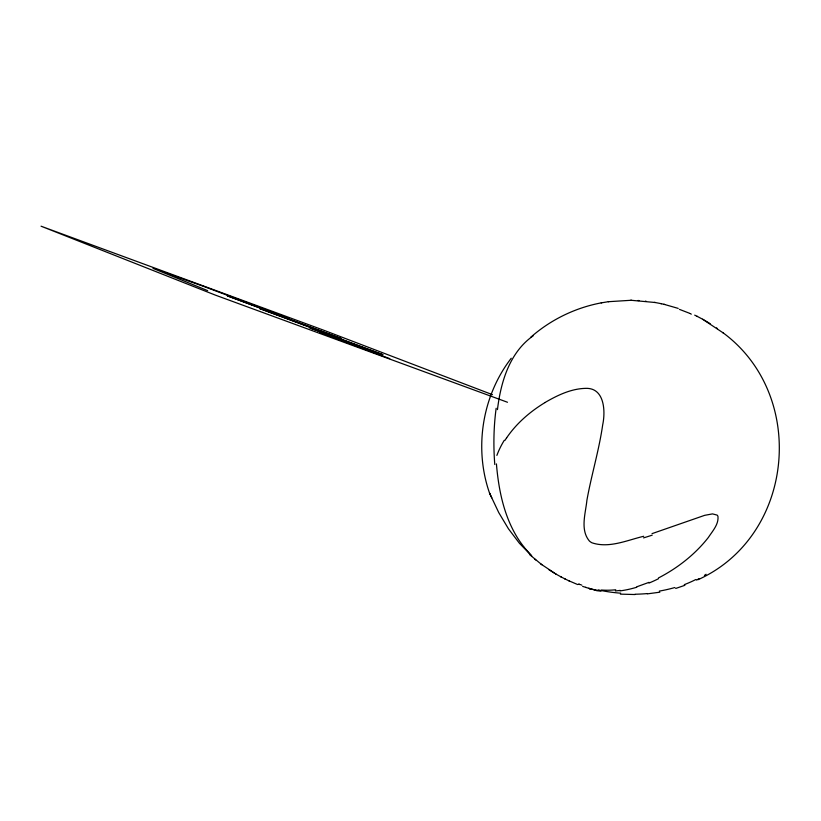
<?xml version="1.0" encoding="UTF-8"?>
<svg xmlns="http://www.w3.org/2000/svg" width="821" height="821" viewBox="0 0 821 821"><rect width="100%" height="100%" fill="white"/><g stroke="black" fill="none" stroke-linecap="round" stroke-linejoin="round"><path stroke-width="1.23" d="M497.454 409.607C500.769 382.227 509.492 352.373 533.219 335.799M697.983 579.718C794.831 535.99 807.813 394.963 722.716 332.536M504.843 440.508L506.639 437.778M511.247 358.233C481.948 396.174 473.748 448.943 489.88 494.057M530.674 337.318C550.675 319.677 575.521 307.618 601.742 302.775M704.428 575.398L706.091 574.279M544.97 402.536C557.233 395.414 570.677 388.846 585.116 388.374C604.574 387.225 605.641 411.095 602.686 424.857C599.032 450.319 591.428 475 586.902 500.297C585.599 513.371 579.965 529.75 589.375 540.998A9.955 7.389 21.4 0 0 591.951 542.794C609.018 548.572 627.09 540.239 643.705 536.277M696.485 580.067L699.215 578.579M658.442 577.974C677.592 568.091 695.018 554.483 708.349 537.478C712.402 531.228 718.775 524.465 717.975 516.481A6.527 4.495 -47.5 0 0 717.133 515.106L712.515 513.895L704.695 515.331L652.028 533.64M649.021 582.346L636.809 586.789M684.899 585.311L675.683 588.462M608.34 301.707L631.411 300.26M659.868 592.187L647.317 593.87M601.218 302.867L608.833 301.625M635.074 594.537L620.368 594.137M637.917 300.507L639.077 300.568M630.805 300.25L655.209 302.508M645.46 301.133L645.994 301.174M679.439 309.363L689.671 313.324M596.518 590.268L589.765 588.667M660.915 303.616L664.61 304.468M654.532 302.374L661.428 303.719M597.093 590.617L588.698 588.318L589.899 588.688M663.902 304.283L678.218 308.398M579.708 584.449L578.631 584.121M580.929 584.86L581.843 585.137M582.633 586.379L590.627 588.893M585.609 587.354L586.153 587.528M580.129 584.614L578.846 584.203M507.491 402.259L215.287 295.088L41.05 226.196L323.69 330.216L492.477 394.675M389.718 358.623L321.268 332.957L319.564 332.279L370.312 350.7L309.784 327.887L383.027 354.754L381.385 354.128L259.744 308.573L341.598 338.704L227.325 295.847L288.941 318.466L288.458 318.271L202.992 286.149L153.004 268.385L207.662 290.624M577.686 584.562L568.799 580.755M694.699 315.141L697.481 316.506M565.33 579.092L560.743 576.753M564.561 578.733L569.312 581.001M690.225 313.601L691.303 314.166M702.622 319.236L723.219 332.916M697.008 316.259L703.238 319.554M540.762 563.935L556.104 574.146M555.396 573.756L561.287 577.05M704.059 320.016L710.165 323.679M548.654 569.517L554.144 573.017M716.497 327.907L717.472 328.605M541.87 564.756L529.463 554.462M535.836 560.014L534.799 559.152M524.28 547.463L531.731 555.971L519.406 543.256L508.456 528.796L498.747 512.581L489.542 493.134L491.789 497.824M496.428 463.906C498.563 489.655 503.878 515.988 517.712 538.186A143.008 117.28 -53.2 0 0 524.332 547.422M496.879 455.398A139.837 101.465 0.6 0 1 504.268 440.323M506.67 437.788A142.115 100.542 -4.1 0 1 545.021 402.567M652.202 535.159A136.471 40.116 -19.2 0 1 643.551 537.888M658.463 578.723A144.506 91.172 -54.1 0 1 648.98 583.064M636.716 587.251A141.14 83.732 -50.8 0 1 620.06 590.884M620.224 590.391A137.097 80.643 -50.3 0 1 615.319 590.946M615.74 589.776A140.914 83.208 -50.7 0 1 601.495 590.022M600.941 591.202A141.982 86.646 -54.5 0 1 596.405 590.515M620.686 593.173A78.395 36.073 0.3 0 1 597.945 589.827M647.225 593.573A88.545 47.669 -0.6 0 1 635.064 594.23M674.893 587.518A97.915 58.127 0.5 0 1 659.314 591.099M695.818 579.523A107.007 69.477 3.3 0 1 684.273 584.644M494.786 464.522A107.243 41.83 88.4 0 1 496.161 408.273"/></g></svg>
